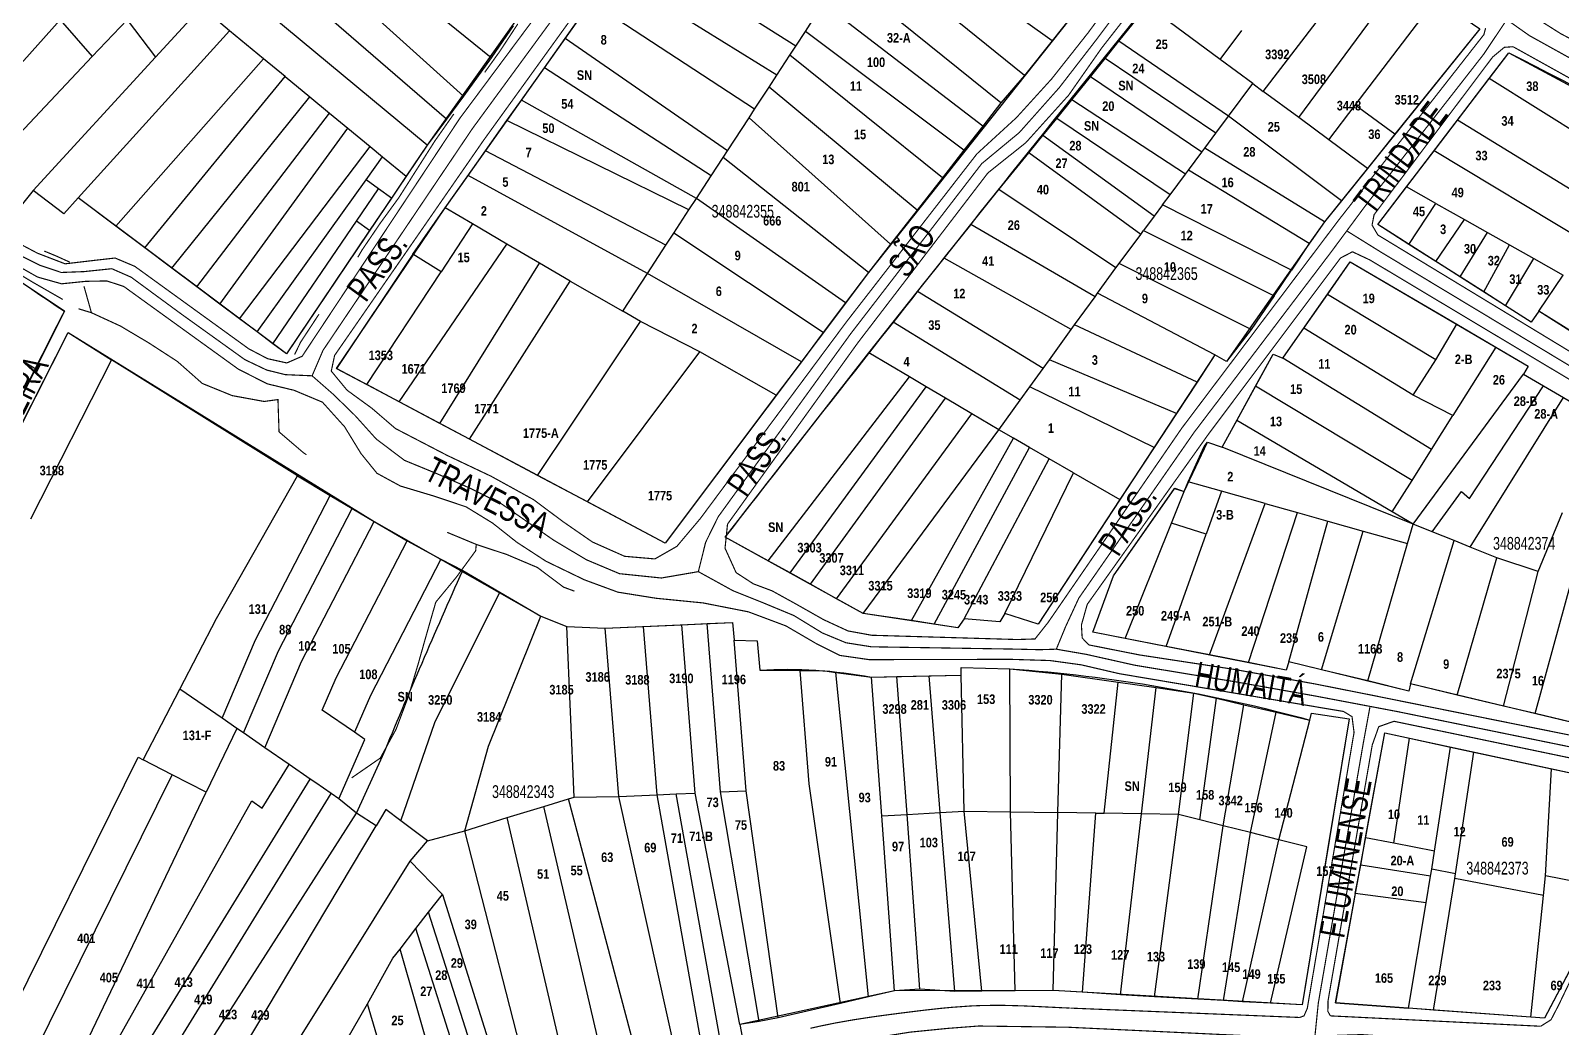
# Model space of a CAD drawing. Extents: x 203136 to 205923, y 4839890 to 4842982.
# Drawn here: x 204853 to 205093.5, y 4840088.9 to 4840245.5 of the extents above; entities that cross this region are included whole.
import ezdxf
from ezdxf.enums import TextEntityAlignment as Align

# ---------------------------------------------------------------- set-up
doc = ezdxf.new("R2010")
doc.units = 0
doc.header["$LTSCALE"] = 1.5
doc.header["$MEASUREMENT"] = 0
for name, pattern in [('TRACO_05', [11, 7, -1, 0.5, -1, 0.5, -1]), ('TRACO_11', [8, 3, -1, 3, -1]), ('TRACO_25', [8, 3, -1, 1, -1, 1, -1])]:
    doc.linetypes.add(name, pattern=pattern)
for name, color, linetype in [('CD_MALHA_LOTES', 40, 'CONTINUOUS'), ('CD_TXT_QUADRA', 7, 'CONTINUOUS'), ('HD-VALAS-DRENOS', 170, 'CONTINUOUS'), ('RU-QUADRAS', 210, 'CONTINUOUS'), ('SV-EIXO-RUA-N-PAV', 6, 'CONTINUOUS'), ('SV-EIXO-RUA-PAV', 20, 'CONTINUOUS'), ('SV-RUA-NAO-PAV-S-GUIA-C-GUIA', 7, 'CONTINUOUS'), ('SV-RUA-PAVIM-S-GUIA-C-GUIA', 7, 'CONTINUOUS'), ('SV-TXT-RUA-N-PAV-S-GUIA-C-GUIA', 7, 'CONTINUOUS'), ('SV-TXT-RUA-PAV-S-GUIA-C-GUIA', 7, 'CONTINUOUS'), ('Th_NmrPort', 1, 'CONTINUOUS')]:
    doc.layers.add(name, color=color, linetype=linetype)
doc.styles.add('3488-42-2D_TXTB$0$ARIAL', font='ARIAL.TTF')
doc.styles.add('ARIAL', font='ARIAL.TTF')
doc.styles.get("Standard").update_dxf_attribs({"font": 'swisscbo.ttf'})

msp = doc.modelspace()

# ---------------------------------------------------------------- linework, layer by layer
at = {"layer": 'CD_MALHA_LOTES', "linetype": 'Continuous', "flags": 128}
for points in [[(205013.51, 4840243.88), (204986.38, 4840263.21)], [(204918.32, 4840231.56), (204887.61, 4840258.17)], [(204925.33, 4840241.2), (204903.28, 4840259.07)], [(204973.21, 4840243.02), (204947.6, 4840259.2)], [(205009.16, 4840238.4), (204983.65, 4840259.02)], [(205046.67, 4840235.92), (205063.31, 4840257.61)], [(204920.99, 4840235.18), (204899.96, 4840254.17)], [(204970.26, 4840238.49), (204944.31, 4840254.56)], [(205005.44, 4840234.12), (204980.51, 4840254.21)], [(205052.24, 4840231.81), (205068.62, 4840253.98)], [(204915.3, 4840227.47), (204884.28, 4840253.24)], [(204872.59, 4840241.29), (204879.82, 4840249.16)], [(204884.25, 4840245.44), (204879.82, 4840249.16)], [(204936.97, 4840244.22), (204941.01, 4840249.91)], [(204966.74, 4840233.11), (204941.01, 4840249.91)], [(204974.72, 4840245.33), (204977.54, 4840249.65)], [(205002.6, 4840230.48), (204977.54, 4840249.65)], [(205024, 4840243.79), (205028.47, 4840249.34)], [(205039.88, 4840240.93), (205028.47, 4840249.34)], [(205061.12, 4840233.74), (205073.81, 4840250.43)], [(204839.14, 4840226.53), (204857.61, 4840247.17)], [(204857.61, 4840247.17), (204862.67, 4840241.38)], [(204862.67, 4840241.38), (204868.16, 4840247.17)], [(204868.16, 4840247.17), (204872.59, 4840241.29)], [(204928.82, 4840246.2), (204925.33, 4840241.2)], [(205016.75, 4840247.97), (205013.51, 4840243.88)], [(204860.45, 4840219.18), (204884.25, 4840245.44)], [(204889.58, 4840241.06), (204884.25, 4840245.44)], [(204933.71, 4840239.62), (204936.97, 4840244.22)], [(204962.5, 4840226.6), (204936.97, 4840244.22)], [(204973.21, 4840243.02), (204974.72, 4840245.33)], [(204999.65, 4840226.71), (204974.72, 4840245.33)], [(205013.51, 4840243.88), (205009.16, 4840238.4)], [(205021.84, 4840241.1), (205024, 4840243.79)], [(205041.22, 4840232.03), (205024, 4840243.79)], [(205039.88, 4840240.93), (205043.31, 4840245.49)], [(205080.68, 4840245.74), (205067.35, 4840229.18)], [(204844.57, 4840222.26), (204862.67, 4840241.38)], [(204853.36, 4840220.36), (204872.59, 4840241.29)], [(204970.26, 4840238.49), (204972.29, 4840241.6)], [(204972.29, 4840241.6), (204973.21, 4840243.02)], [(204996.25, 4840222.35), (204972.29, 4840241.6)], [(205082.16, 4840237.94), (205085.25, 4840242)], [(205085.25, 4840242), (205100.78, 4840233.67)], [(204866.36, 4840214.76), (204889.58, 4840241.06)], [(204892.97, 4840238.27), (204889.58, 4840241.06)], [(204925.33, 4840241.2), (204920.99, 4840235.18)], [(204930.11, 4840234.55), (204933.71, 4840239.62)], [(204959.92, 4840222.66), (204933.71, 4840239.62)], [(205019.51, 4840238.2), (205021.84, 4840241.1)], [(205039.22, 4840229.34), (205021.84, 4840241.1)], [(205045.02, 4840237.14), (205039.88, 4840240.93)], [(204870.94, 4840211.33), (204892.97, 4840238.27)], [(204892.97, 4840238.27), (204896.88, 4840235.05)], [(204966.74, 4840233.11), (204969.01, 4840236.58)], [(204969.01, 4840236.58), (204970.26, 4840238.49)], [(204992.27, 4840217.26), (204969.01, 4840236.58)], [(205009.16, 4840238.4), (205005.44, 4840234.12)], [(205016.62, 4840234.61), (205019.51, 4840238.2)], [(205037.03, 4840226.4), (205019.51, 4840238.2)], [(205041.22, 4840232.03), (205045.02, 4840237.14)], [(205045.02, 4840237.14), (205046.67, 4840235.92)], [(205077.17, 4840231.39), (205082.16, 4840237.94)], [(205097.58, 4840228.33), (205082.16, 4840237.94)], [(204875.16, 4840208.17), (204896.88, 4840235.05)], [(204896.88, 4840235.05), (204899.96, 4840232.52)], [(204920.99, 4840235.18), (204918.32, 4840231.56)], [(204927.83, 4840231.33), (204930.11, 4840234.55)], [(204957.6, 4840219.1), (204930.11, 4840234.55)], [(205005.44, 4840234.12), (205002.6, 4840230.48)], [(205014.24, 4840231.65), (205016.62, 4840234.61)], [(205034.44, 4840222.92), (205016.62, 4840234.61)], [(205052.24, 4840231.81), (205046.67, 4840235.92)], [(204879.12, 4840205.21), (204899.96, 4840232.52)], [(204899.96, 4840232.52), (204902.84, 4840230.15)], [(204962.5, 4840226.6), (204965.87, 4840231.78)], [(204965.87, 4840231.78), (204966.74, 4840233.11)], [(204988.12, 4840211.94), (204965.87, 4840231.78)], [(205012.03, 4840228.97), (205014.24, 4840231.65)], [(205032.05, 4840219.7), (205014.24, 4840231.65)], [(205039.22, 4840229.34), (205041.22, 4840232.03)], [(205058.95, 4840218.74), (205041.22, 4840232.03)], [(205056.99, 4840228.31), (205052.24, 4840231.81)], [(205056.99, 4840228.31), (205061.12, 4840233.74)], [(205067.35, 4840229.18), (205061.12, 4840233.74)], [(204882.71, 4840202.52), (204902.84, 4840230.15)], [(204902.84, 4840230.15), (204906.32, 4840227.29)], [(204918.32, 4840231.56), (204915.3, 4840227.47)], [(204924.48, 4840226.61), (204927.83, 4840231.33)], [(204956.43, 4840217.31), (204927.83, 4840231.33)], [(205002.6, 4840230.48), (204999.65, 4840226.71)], [(205037.5, 4840227.03), (205039.22, 4840229.34)], [(205073.52, 4840226.61), (205077.17, 4840231.39)], [(205100.6, 4840217.04), (205077.17, 4840231.39)], [(204885.8, 4840200.21), (204906.32, 4840227.29)], [(204906.32, 4840227.29), (204908.3, 4840225.66)], [(204915.3, 4840227.47), (204912.02, 4840222.6)], [(205009.83, 4840226.29), (205012.03, 4840228.97)], [(205029.54, 4840216.33), (205012.03, 4840228.97)], [(205037.03, 4840226.4), (205037.5, 4840227.03)], [(205056.29, 4840215.43), (205037.5, 4840227.03)], [(205063.05, 4840223.83), (205056.99, 4840228.31)], [(205067.35, 4840229.18), (205063.05, 4840223.83)], [(204905.69, 4840222.03), (204908.3, 4840225.66)], [(204908.3, 4840225.66), (204912.02, 4840222.6)], [(204921.73, 4840222.73), (204924.48, 4840226.61)], [(204952.81, 4840211.76), (204924.48, 4840226.61)], [(204959.92, 4840222.66), (204961.79, 4840225.52)], [(204961.79, 4840225.52), (204962.5, 4840226.6)], [(204984.64, 4840207.5), (204961.79, 4840225.52)], [(204999.65, 4840226.71), (204996.25, 4840222.35)], [(205005.1, 4840220.51), (205009.83, 4840226.29)], [(205027.42, 4840213.47), (205009.83, 4840226.29)], [(205034.91, 4840223.55), (205037.03, 4840226.4)], [(205069.17, 4840220.91), (205073.52, 4840226.61)], [(205097.34, 4840212.25), (205073.52, 4840226.61)], [(204888.57, 4840198.14), (204905.69, 4840222.03)], [(204907.66, 4840220.62), (204905.69, 4840222.03)], [(204912.02, 4840222.6), (204909.69, 4840219.16)], [(204918.1, 4840217.62), (204921.73, 4840222.73)], [(204949.92, 4840207.32), (204921.73, 4840222.73)], [(204957.6, 4840219.1), (204959.92, 4840222.66)], [(204996.25, 4840222.35), (204992.27, 4840217.26)], [(205032.05, 4840219.7), (205034.44, 4840222.92)], [(205034.44, 4840222.92), (205034.91, 4840223.55)], [(205053.88, 4840212.02), (205034.91, 4840223.55)], [(205063.05, 4840223.83), (205058.95, 4840218.74)], [(204853.36, 4840220.36), (204851.31, 4840217.72)], [(204858.19, 4840216.68), (204853.36, 4840220.36)], [(204904.19, 4840215.54), (204907.66, 4840220.62)], [(204909.69, 4840219.16), (204907.66, 4840220.62)], [(205000.74, 4840215.03), (205005.1, 4840220.51)], [(205023.52, 4840208.19), (205005.1, 4840220.51)], [(205030.86, 4840218.1), (205032.05, 4840219.7)], [(205064.66, 4840214.99), (205069.17, 4840220.91)], [(205073.8, 4840218.31), (205069.17, 4840220.91)], [(204860.45, 4840219.18), (204858.19, 4840216.68)], [(204866.36, 4840214.76), (204860.45, 4840219.18)], [(204909.69, 4840219.16), (204906.26, 4840214.07)], [(204913.02, 4840210.36), (204918.1, 4840217.62)], [(204922.42, 4840215.11), (204918.1, 4840217.62)], [(204954.07, 4840213.68), (204956.43, 4840217.31)], [(204956.43, 4840217.31), (204957.6, 4840219.1)], [(204981.04, 4840202.71), (204957.6, 4840219.1)], [(204992.27, 4840217.26), (204988.12, 4840211.94)], [(205030.86, 4840218.1), (205029.54, 4840216.33)], [(205051.1, 4840207.86), (205030.86, 4840218.1)], [(205058.95, 4840218.74), (205056.29, 4840215.43)], [(205069.55, 4840211.89), (205073.8, 4840218.31)], [(205073.8, 4840218.31), (205078.31, 4840215.78)], [(204891.03, 4840196.29), (204904.19, 4840215.54)], [(204906.26, 4840214.07), (204904.19, 4840215.54)], [(204922.42, 4840215.11), (204917.48, 4840207.6)], [(204927.82, 4840211.95), (204922.42, 4840215.11)], [(204996.54, 4840209.75), (205000.74, 4840215.03)], [(205020.25, 4840203.68), (205000.74, 4840215.03)], [(205029.54, 4840216.33), (205027.85, 4840214.06)], [(205056.29, 4840215.43), (205053.88, 4840212.02)], [(205069.55, 4840211.89), (205064.66, 4840214.99)], [(205073.81, 4840209.18), (205078.31, 4840215.78)], [(205078.31, 4840215.78), (205081.9, 4840213.76)], [(204858.29, 4840201.39), (204840.81, 4840213)], [(204870.94, 4840211.33), (204866.36, 4840214.76)], [(204906.26, 4840214.07), (204893.18, 4840194.69)], [(204952.81, 4840211.76), (204954.07, 4840213.68)], [(204977.53, 4840198.03), (204954.07, 4840213.68)], [(205024.04, 4840208.9), (205027.42, 4840213.47)], [(205027.42, 4840213.47), (205027.85, 4840214.06)], [(205027.85, 4840214.06), (205048.41, 4840203.83)], [(205077.6, 4840206.78), (205081.9, 4840213.76)], [(205081.9, 4840213.76), (205085.36, 4840211.82)], [(204875.16, 4840208.17), (204870.94, 4840211.33)], [(204913.02, 4840210.36), (204901.07, 4840192.38)], [(204910.92, 4840187.15), (204927.82, 4840211.95)], [(204917.48, 4840207.6), (204913.02, 4840210.36)], [(204932.96, 4840208.94), (204927.82, 4840211.95)], [(204949.92, 4840207.32), (204952.81, 4840211.76)], [(204988.12, 4840211.94), (204984.64, 4840207.5)], [(205053.88, 4840212.02), (205051.1, 4840207.86)], [(205073.81, 4840209.18), (205069.55, 4840211.89)], [(205081.31, 4840204.43), (205085.36, 4840211.82)], [(205085.36, 4840211.82), (205089.2, 4840209.66)], [(204879.12, 4840205.21), (204875.16, 4840208.17)], [(204905.79, 4840189.87), (204917.48, 4840207.6)], [(204917.27, 4840183.78), (204932.96, 4840208.94)], [(204937.79, 4840206.12), (204932.96, 4840208.94)], [(204992.35, 4840204.49), (204996.54, 4840209.75)], [(205016.51, 4840198.53), (204996.54, 4840209.75)], [(205020.65, 4840204.23), (205023.52, 4840208.19)], [(205023.52, 4840208.19), (205024.04, 4840208.9)], [(205044.77, 4840198.52), (205024.04, 4840208.9)], [(205048.41, 4840203.83), (205051.1, 4840207.86)], [(205056.78, 4840204.04), (205060.35, 4840209.15)], [(205060.35, 4840209.15), (205077.07, 4840199.36)], [(205077.6, 4840206.78), (205073.81, 4840209.18)], [(205084.73, 4840202.26), (205089.2, 4840209.66)], [(205089.2, 4840209.66), (205093.82, 4840207.07)], [(204882.71, 4840202.52), (204879.12, 4840205.21)], [(204921.95, 4840181.29), (204937.79, 4840206.12)], [(204937.79, 4840206.12), (204946.06, 4840201.41)], [(204946.06, 4840201.41), (204949.92, 4840207.32)], [(204974.1, 4840193.46), (204949.92, 4840207.32)], [(204984.64, 4840207.5), (204981.04, 4840202.71)], [(205081.31, 4840204.43), (205077.6, 4840206.78)], [(205089.96, 4840201.41), (205093.82, 4840207.07)], [(204988.51, 4840199.67), (204992.35, 4840204.49)], [(205012.07, 4840192.4), (204992.35, 4840204.49)], [(205017.03, 4840199.25), (205020.25, 4840203.68)], [(205020.25, 4840203.68), (205020.65, 4840204.23)], [(205039.09, 4840194.54), (205020.65, 4840204.23)], [(205048.41, 4840203.83), (205044.77, 4840198.52)], [(205053.07, 4840198.73), (205056.78, 4840204.04)], [(205073.81, 4840193.78), (205056.78, 4840204.04)], [(205084.73, 4840202.26), (205081.31, 4840204.43)], [(204853.79, 4840192.37), (204858.29, 4840201.39)], [(204885.8, 4840200.21), (204882.71, 4840202.52)], [(204948.82, 4840199.8), (204946.06, 4840201.41)], [(204981.04, 4840202.71), (204977.53, 4840198.03)], [(205088.79, 4840199.68), (205084.73, 4840202.26)], [(205089.96, 4840201.41), (205088.79, 4840199.68)], [(205099.46, 4840195.36), (205089.96, 4840201.41)], [(204846.15, 4840172.98), (204858.91, 4840198.03)], [(204858.91, 4840198.03), (204865.71, 4840193.77)], [(204888.57, 4840198.14), (204885.8, 4840200.21)], [(204891.03, 4840196.29), (204888.57, 4840198.14)], [(204932.65, 4840175.61), (204948.82, 4840199.8)], [(204958.12, 4840195.01), (204948.82, 4840199.8)], [(204977.53, 4840198.03), (204974.1, 4840193.46)], [(204984.7, 4840194.88), (204988.51, 4840199.67)], [(205008.46, 4840187.43), (204988.51, 4840199.67)], [(205013.06, 4840193.78), (205016.51, 4840198.53)], [(205016.51, 4840198.53), (205017.03, 4840199.25)], [(205036.27, 4840190.25), (205017.03, 4840199.25)], [(205044.77, 4840198.52), (205040.89, 4840193.48)], [(205049.77, 4840194), (205053.07, 4840198.73)], [(205070.23, 4840188.21), (205053.07, 4840198.73)], [(205073.81, 4840193.78), (205077.07, 4840199.36)], [(205077.07, 4840199.36), (205083.21, 4840195.76)], [(204845.2, 4840197.46), (204853.79, 4840192.37)], [(204893.18, 4840194.69), (204891.03, 4840196.29)], [(205083.21, 4840195.76), (205076.45, 4840185)], [(205083.21, 4840195.76), (205088.3, 4840192.78)], [(204865.71, 4840193.77), (204852.96, 4840168.72)], [(204894.9, 4840175.52), (204865.71, 4840193.77)], [(204940.5, 4840171.45), (204958.12, 4840195.01)], [(204970.16, 4840188.21), (204958.12, 4840195.01)], [(204962.14, 4840165.9), (204984.7, 4840194.88)], [(204974.1, 4840193.46), (204970.16, 4840188.21)], [(204991.11, 4840191.09), (204984.7, 4840194.88)], [(205012.07, 4840192.4), (205013.06, 4840193.78)], [(205033.02, 4840185.31), (205013.06, 4840193.78)], [(205039.09, 4840194.54), (205036.27, 4840190.25)], [(205040.89, 4840193.48), (205039.09, 4840194.54)], [(205045.46, 4840189.62), (205048.21, 4840194.65)], [(205048.21, 4840194.65), (205049.77, 4840194)], [(205073.09, 4840179.69), (205049.77, 4840194)], [(205070.23, 4840188.21), (205073.81, 4840193.78)], [(204849.3, 4840183.35), (204853.79, 4840192.37)], [(204901.07, 4840192.38), (204905.79, 4840189.87)], [(204968.88, 4840162.18), (204991.11, 4840191.09)], [(204993.72, 4840189.54), (204991.11, 4840191.09)], [(205009.99, 4840189.53), (205012.07, 4840192.4)], [(205070.23, 4840167.96), (205087.55, 4840191.51)], [(205088.3, 4840192.78), (205087.55, 4840191.51)], [(205087.55, 4840191.51), (205090.72, 4840189.67)], [(204910.92, 4840187.15), (204905.79, 4840189.87)], [(204972.31, 4840160.28), (204993.72, 4840189.54)], [(204996.75, 4840187.74), (204993.72, 4840189.54)], [(205008.46, 4840187.43), (205009.99, 4840189.53)], [(205029.52, 4840179.98), (205009.99, 4840189.53)], [(205036.27, 4840190.25), (205033.02, 4840185.31)], [(205042.52, 4840184.25), (205045.46, 4840189.62)], [(205070.05, 4840174.82), (205045.46, 4840189.62)], [(205079.07, 4840171.97), (205090.72, 4840189.67)], [(205090.72, 4840189.67), (205093.85, 4840187.84)], [(204917.27, 4840183.78), (204910.92, 4840187.15)], [(204970.16, 4840188.21), (204952.7, 4840164.97)], [(204975.54, 4840158.5), (204996.75, 4840187.74)], [(205000.88, 4840185.29), (204996.75, 4840187.74)], [(205005.1, 4840182.79), (205008.46, 4840187.43)], [(205076.45, 4840185), (205070.23, 4840188.21)], [(205079.19, 4840164.35), (205093.85, 4840187.84)], [(204921.95, 4840181.29), (204917.27, 4840183.78)], [(204979.64, 4840156.24), (205000.88, 4840185.29)], [(205005.1, 4840182.79), (205000.88, 4840185.29)], [(205033.02, 4840185.31), (205029.52, 4840179.98)], [(205040.22, 4840180.03), (205042.52, 4840184.25)], [(205066.93, 4840169.9), (205042.52, 4840184.25)], [(205073.09, 4840179.69), (205076.45, 4840185)], [(204932.65, 4840175.61), (204921.95, 4840181.29)], [(204983.81, 4840153.91), (205005.1, 4840182.79)], [(204991.38, 4840152.82), (205007.41, 4840181.46)], [(205007.41, 4840181.46), (205005.1, 4840182.79)], [(205009.93, 4840180.01), (205007.41, 4840181.46)], [(204994.95, 4840152.26), (205009.93, 4840180.01)], [(205013.02, 4840178.23), (205009.93, 4840180.01)], [(205029.52, 4840179.98), (205024.16, 4840171.81)], [(205034.87, 4840174.58), (205037.38, 4840180.17)], [(205037.38, 4840180.17), (205037.92, 4840180.85)], [(205037.92, 4840180.85), (205040.22, 4840180.03)], [(205070.23, 4840167.96), (205040.22, 4840180.03)], [(205070.05, 4840174.82), (205073.09, 4840179.69)], [(204999.67, 4840153.08), (205013.02, 4840178.23)], [(205016.86, 4840176.01), (205013.02, 4840178.23)], [(204876.42, 4840142.04), (204882.19, 4840153.11), (204894.9, 4840175.52)], [(204894.9, 4840175.52), (204900.07, 4840172.46)], [(204940.5, 4840171.45), (204932.65, 4840175.61)], [(205006.09, 4840153.91), (205016.86, 4840176.01)], [(205016.86, 4840176.01), (205024.16, 4840171.81)], [(205034.26, 4840173.08), (205034.87, 4840174.58)], [(205040.11, 4840173.11), (205034.87, 4840174.58)], [(205066.93, 4840169.9), (205070.05, 4840174.82)], [(204883.06, 4840137.46), (204888.3, 4840149.79), (204900.07, 4840172.46)], [(204900.07, 4840172.46), (204903.52, 4840170.43)], [(205024.16, 4840171.81), (205011.3, 4840152.23)], [(205023.16, 4840159.84), (205032.75, 4840173.55)], [(205032.25, 4840168.1), (205034.26, 4840173.08)], [(205032.75, 4840173.55), (205034.26, 4840173.08)], [(205040.11, 4840173.11), (205037.72, 4840166.4)], [(205046.98, 4840171.18), (205040.11, 4840173.11)], [(205073.21, 4840166.76), (205077.82, 4840173.08)], [(205077.82, 4840173.08), (205079.07, 4840171.97)], [(204886.42, 4840135.15), (204891.92, 4840148.08), (204903.52, 4840170.43)], [(204903.52, 4840170.43), (204906.97, 4840168.39)], [(204952.7, 4840164.97), (204940.5, 4840171.45)], [(205038.24, 4840147.41), (205046.98, 4840171.18)], [(205044.34, 4840146.21), (205052.05, 4840169.76)], [(205046.98, 4840171.18), (205052.05, 4840169.76)], [(205052.05, 4840169.76), (205056.82, 4840168.42)], [(205070.23, 4840167.96), (205066.93, 4840169.9)], [(205089.89, 4840160.54), (205093.71, 4840169.77)], [(204889.78, 4840132.83), (204895.54, 4840146.37), (204906.97, 4840168.39)], [(204906.97, 4840168.39), (204912.15, 4840165.35)], [(205024.96, 4840150.01), (205032.25, 4840168.1)], [(205037.72, 4840166.4), (205032.25, 4840168.1)], [(205050.68, 4840146.34), (205056.82, 4840168.42)], [(205055.85, 4840145.08), (205062.39, 4840166.86)], [(205056.82, 4840168.42), (205062.39, 4840166.86)], [(205062.39, 4840166.86), (205069.35, 4840164.9)], [(205069.35, 4840164.9), (205070.23, 4840167.96)], [(205073.21, 4840166.76), (205070.23, 4840167.96)], [(205076.66, 4840165.37), (205073.21, 4840166.76)], [(204903.86, 4840135.26), (204898.82, 4840138.74), (204900.98, 4840143.81), (204912.15, 4840165.35)], [(204912.15, 4840165.35), (204917.42, 4840162.45)], [(204968.88, 4840162.18), (204962.14, 4840165.9)], [(205031.44, 4840148.74), (205037.72, 4840166.4)], [(205063.08, 4840143.32), (205069.35, 4840164.9)], [(205069.79, 4840142.85), (205076.66, 4840165.37)], [(205079.19, 4840164.35), (205076.66, 4840165.37)], [(205083.37, 4840162.67), (205079.19, 4840164.35)], [(204917.42, 4840162.45), (204906.41, 4840141.05), (204903.86, 4840135.26)], [(204917.42, 4840162.45), (204920.88, 4840160.67)], [(204972.31, 4840160.28), (204968.88, 4840162.18)], [(205077.15, 4840141.1), (205083.37, 4840162.67)], [(205089.89, 4840160.54), (205083.37, 4840162.67)], [(204920.88, 4840160.67), (204926.71, 4840157.27)], [(204975.54, 4840158.5), (204972.31, 4840160.28)], [(205019.9, 4840151.01), (205023.16, 4840159.84)], [(205084.41, 4840139.37), (205089.89, 4840160.54)], [(204911.17, 4840121.33), (204916.48, 4840136.79), (204926.71, 4840157.27)], [(204926.71, 4840157.27), (204933.14, 4840153.52)], [(204979.64, 4840156.24), (204975.54, 4840158.5)], [(205089.38, 4840138.19), (205095.03, 4840158.86)], [(204983.81, 4840153.91), (204979.64, 4840156.24)], [(204921.19, 4840119.8), (204924.94, 4840133.08), (204933.14, 4840153.52)], [(204933.14, 4840153.52), (204937.24, 4840151.89)], [(204955.29, 4840152.15), (204959.29, 4840152.33)], [(204959.29, 4840152.33), (204963.29, 4840152.5)], [(204961.4, 4840125.89), (204959.29, 4840152.33)], [(204963.29, 4840152.5), (204963.51, 4840149.74)], [(204991.38, 4840152.82), (204983.81, 4840153.91)], [(204994.95, 4840152.26), (204991.38, 4840152.82)], [(204998.69, 4840151.68), (204994.95, 4840152.26)], [(204999.67, 4840153.08), (204998.69, 4840151.68)], [(205005.27, 4840152.62), (204999.67, 4840153.08)], [(205006.09, 4840153.91), (205005.27, 4840152.62)], [(205011.3, 4840152.23), (205006.09, 4840153.91)], [(204937.24, 4840151.89), (204943.29, 4840151.64)], [(204938.39, 4840125.08), (204937.24, 4840151.89)], [(204943.29, 4840151.64), (204949.29, 4840151.9)], [(204945.4, 4840125.2), (204943.29, 4840151.64)], [(204949.29, 4840151.9), (204955.29, 4840152.15)], [(204951.42, 4840125.46), (204949.29, 4840151.9)], [(204957.4, 4840125.72), (204955.29, 4840152.15)], [(205024.96, 4840150.01), (205019.9, 4840151.01)], [(205031.44, 4840148.74), (205024.96, 4840150.01)], [(204963.51, 4840149.74), (204967.13, 4840149.65)], [(204965.4, 4840126.07), (204963.51, 4840149.74)], [(204967.13, 4840149.65), (204967.59, 4840145.03)], [(205038.24, 4840147.41), (205031.44, 4840148.74)], [(204967.59, 4840145.03), (204973.92, 4840144.96)], [(204999.18, 4840144.24), (204999.21, 4840145.42)], [(204999.21, 4840145.42), (205006.86, 4840145.24)], [(205006.86, 4840145.24), (205015.04, 4840144.39)], [(205006.98, 4840122.77), (205006.86, 4840145.24)], [(205044.34, 4840146.21), (205038.24, 4840147.41)], [(205050.26, 4840145.04), (205044.34, 4840146.21)], [(205050.68, 4840146.34), (205050.26, 4840145.04)], [(205055.85, 4840145.08), (205050.68, 4840146.34)], [(205063.08, 4840143.32), (205055.85, 4840145.08)], [(204973.92, 4840144.96), (204977.76, 4840144.91)], [(204980.24, 4840092.67), (204975.33, 4840127.17), (204973.92, 4840144.96)], [(204977.76, 4840144.91), (204979.49, 4840144.67)], [(204979.49, 4840144.67), (204985.11, 4840143.92)], [(204984.64, 4840093.69), (204979.49, 4840144.67)], [(204985.11, 4840143.92), (204989.12, 4840144.01)], [(204986.72, 4840122.13), (204985.11, 4840143.92)], [(204989.12, 4840144.01), (204994.17, 4840144.12)], [(204990.7, 4840122.37), (204989.12, 4840144.01)], [(204994.17, 4840144.12), (204999.18, 4840144.24)], [(204995.92, 4840122.67), (204994.17, 4840144.12)], [(204999.7, 4840122.88), (204999.18, 4840144.24)], [(205014.4, 4840122.66), (205015.04, 4840144.39)], [(205015.04, 4840144.39), (205023.87, 4840143.12)], [(205021.7, 4840122.55), (205023.87, 4840143.12)], [(205023.87, 4840143.12), (205029.85, 4840142.27)], [(205069.55, 4840141.73), (205063.08, 4840143.32)], [(205069.79, 4840142.85), (205069.55, 4840141.73)], [(205077.15, 4840141.1), (205069.79, 4840142.85)], [(204870.65, 4840130.96), (204876.42, 4840142.04)], [(204883.06, 4840137.46), (204876.42, 4840142.04)], [(205027.54, 4840122.44), (205029.85, 4840142.27)], [(205029.85, 4840142.27), (205035.76, 4840141.43)], [(205033.33, 4840122.36), (205035.76, 4840141.43)], [(205035.76, 4840141.43), (205039.31, 4840140.6)], [(205036.73, 4840121.51), (205039.31, 4840140.6)], [(205039.31, 4840140.6), (205043.64, 4840139.59)], [(205084.41, 4840139.37), (205077.15, 4840141.1)], [(205040.39, 4840120.59), (205043.64, 4840139.59)], [(205043.64, 4840139.59), (205048.69, 4840138.41)], [(205044.69, 4840119.5), (205048.69, 4840138.41)], [(205048.69, 4840138.41), (205054, 4840137.18)], [(205054, 4840137.18), (205054.27, 4840138.25)], [(205054.27, 4840138.25), (205060.18, 4840137.37)], [(205089.38, 4840138.19), (205084.41, 4840139.37)], [(205095.29, 4840136.78), (205089.38, 4840138.19)], [(204885.39, 4840135.85), (204880.59, 4840125.85)], [(204885.39, 4840135.85), (204883.06, 4840137.46)], [(204886.42, 4840135.15), (204885.39, 4840135.85)], [(205049.13, 4840118.38), (205054, 4840137.18)], [(205060.18, 4840137.37), (205056.74, 4840116.47)], [(204889.78, 4840132.83), (204886.42, 4840135.15)], [(204901.43, 4840124.79), (204905.49, 4840134.14), (204903.86, 4840135.26)], [(205062.76, 4840118.71), (205065.76, 4840135.17)], [(205065.76, 4840135.17), (205069.64, 4840134.33)], [(205067.21, 4840117.85), (205069.64, 4840134.33)], [(205069.64, 4840134.33), (205076.12, 4840132.94)], [(204848.23, 4840087.59), (204869.89, 4840131.34)], [(204869.89, 4840131.34), (204870.65, 4840130.96)], [(204875.22, 4840128.58), (204870.65, 4840130.96)], [(204893.61, 4840130.18), (204889.78, 4840132.83)], [(205073.58, 4840116.6), (205076.12, 4840132.94)], [(205076.12, 4840132.94), (205079.77, 4840132.16)], [(205076.88, 4840113.05), (205079.77, 4840132.16)], [(205079.77, 4840132.16), (205091.97, 4840129.53)], [(204853.52, 4840084.77), (204875.22, 4840128.58)], [(204862.62, 4840079.73), (204887.75, 4840124.49), (204889.38, 4840123.32), (204893.61, 4840130.18)], [(204880.59, 4840125.85), (204875.22, 4840128.58)], [(204896.91, 4840127.91), (204893.61, 4840130.18)], [(205091, 4840112.71), (205091.97, 4840129.53)], [(205091.97, 4840129.53), (205099.36, 4840127.94)], [(204859.23, 4840081.3), (204880.59, 4840125.85)], [(204866.23, 4840078.07), (204896.91, 4840127.91)], [(204897.8, 4840127.3), (204896.91, 4840127.91)], [(204900.2, 4840125.64), (204897.8, 4840127.3)], [(204961.4, 4840125.89), (204965.4, 4840126.07)], [(204967.44, 4840089.85), (204961.4, 4840125.89)], [(204970.46, 4840090.4), (204965.4, 4840126.07)], [(204869.89, 4840076.39), (204900.2, 4840125.64)], [(204901.43, 4840124.79), (204900.2, 4840125.64)], [(204904.19, 4840122.58), (204901.43, 4840124.79)], [(204927.89, 4840121.86), (204933.64, 4840123.62)], [(204933.64, 4840123.62), (204937.48, 4840124.8)], [(204943.6, 4840080.81), (204933.64, 4840123.62)], [(204937.48, 4840124.8), (204938.39, 4840125.08)], [(204948.74, 4840082.39), (204937.48, 4840124.8)], [(204938.39, 4840125.08), (204945.4, 4840125.2)], [(204945.4, 4840125.2), (204951.42, 4840125.46)], [(204954.52, 4840084), (204945.4, 4840125.2)], [(204951.42, 4840125.46), (204954.44, 4840125.59)], [(204958.63, 4840085.09), (204951.42, 4840125.46)], [(204954.44, 4840125.59), (204957.4, 4840125.72)], [(204961.55, 4840085.79), (204954.44, 4840125.59)], [(204964.42, 4840089.34), (204957.4, 4840125.72)], [(204873.56, 4840074.7), (204904.19, 4840122.58)], [(204907.26, 4840120.56), (204904.19, 4840122.58)], [(204908.8, 4840123.11), (204907.26, 4840120.56)], [(204911.17, 4840121.33), (204908.8, 4840123.11)], [(204915.34, 4840118.2), (204911.17, 4840121.33)], [(204921.19, 4840119.8), (204927.89, 4840121.86)], [(204937.83, 4840079.1), (204927.89, 4840121.86)], [(204986.72, 4840122.13), (204990.7, 4840122.37)], [(204988.75, 4840094.64), (204986.72, 4840122.13)], [(204990.7, 4840122.37), (204995.92, 4840122.67)], [(204992.73, 4840094.93), (204990.7, 4840122.37)], [(204995.92, 4840122.67), (204999.7, 4840122.88)], [(204998.23, 4840094.56), (204995.92, 4840122.67)], [(204999.7, 4840122.88), (205006.98, 4840122.77)], [(205002.45, 4840094.6), (204999.7, 4840122.88)], [(205006.98, 4840122.77), (205014.4, 4840122.66)], [(205007.7, 4840094.65), (205006.98, 4840122.77)], [(205013.64, 4840094.7), (205014.4, 4840122.66)], [(205020.37, 4840122.57), (205014.4, 4840122.66)], [(205018.26, 4840094.42), (205020.37, 4840122.57)], [(205020.37, 4840122.57), (205021.7, 4840122.55)], [(205027.54, 4840122.44), (205021.7, 4840122.55)], [(205024.26, 4840094.05), (205027.54, 4840122.44)], [(205033.33, 4840122.36), (205027.54, 4840122.44)], [(205029.59, 4840093.73), (205033.33, 4840122.36)], [(205036.73, 4840121.51), (205033.33, 4840122.36)], [(205040.39, 4840120.59), (205036.73, 4840121.51)], [(204878.54, 4840072.41), (204907.26, 4840120.56)], [(204915.34, 4840118.2), (204921.19, 4840119.8)], [(204932.06, 4840077.46), (204921.19, 4840119.8)], [(205036.39, 4840093.35), (205040.39, 4840120.59)], [(205044.69, 4840119.5), (205040.39, 4840120.59)], [(205040.4, 4840093.12), (205044.69, 4840119.5)], [(205049.13, 4840118.38), (205044.69, 4840119.5)], [(205061.98, 4840114.4), (205062.76, 4840118.71)], [(205067.21, 4840117.85), (205062.76, 4840118.71)], [(204912.62, 4840115), (204915.34, 4840118.2)], [(205043.41, 4840092.95), (205049.13, 4840118.38)], [(205047.8, 4840092.71), (205053.53, 4840117.27)], [(205053.53, 4840117.27), (205049.13, 4840118.38)], [(205056.74, 4840116.47), (205052.79, 4840092.43)], [(205073.58, 4840116.6), (205067.21, 4840117.85)], [(205073.14, 4840113.77), (205073.58, 4840116.6)], [(204884.32, 4840069.75), (204912.62, 4840115)], [(204917.69, 4840109.8), (204912.62, 4840115)], [(205061.13, 4840109.94), (205061.98, 4840114.4)], [(205072.96, 4840112.67), (205061.98, 4840114.4)], [(205072.96, 4840112.67), (205073.14, 4840113.77)], [(205076.88, 4840113.05), (205073.14, 4840113.77)], [(205072.25, 4840108.45), (205072.96, 4840112.67)], [(205073.41, 4840091.63), (205076.76, 4840112.28)], [(205076.76, 4840112.28), (205076.88, 4840113.05)], [(205090.73, 4840109.63), (205076.76, 4840112.28)], [(205090.73, 4840109.63), (205091, 4840112.71)], [(205098.26, 4840111.32), (205091, 4840112.71)], [(204915.53, 4840107.01), (204917.69, 4840109.8)], [(204917.69, 4840109.8), (204928.24, 4840076.26)], [(205061.13, 4840109.94), (205058.04, 4840092.75)], [(205072.25, 4840108.45), (205061.13, 4840109.94)], [(205088.74, 4840090.5), (205090.73, 4840109.63)], [(205101.87, 4840111.17), (205090.89, 4840090.35)], [(204913.51, 4840104.42), (204915.53, 4840107.01)], [(204925.58, 4840075.47), (204915.53, 4840107.01)], [(205069.47, 4840091.91), (205072.25, 4840108.45)], [(204911.03, 4840101.22), (204913.51, 4840104.42)], [(204922.96, 4840074.69), (204913.51, 4840104.42)], [(204905.93, 4840092.59), (204909.91, 4840099.77), (204911.03, 4840101.22)], [(204918.94, 4840073.59), (204911.03, 4840101.22)], [(204988.75, 4840094.64), (204984.64, 4840093.69)], [(204992.73, 4840094.93), (204988.75, 4840094.64)], [(204998.23, 4840094.56), (204992.73, 4840094.93)], [(205002.45, 4840094.6), (204998.23, 4840094.56)], [(205007.7, 4840094.65), (205002.45, 4840094.6)], [(205013.64, 4840094.7), (205007.7, 4840094.65)], [(205018.26, 4840094.42), (205013.64, 4840094.7)], [(204901.54, 4840084.96), (204905.93, 4840092.59)], [(204912.05, 4840071.85), (204905.93, 4840092.59)], [(204980.24, 4840092.67), (204970.46, 4840090.4)], [(204984.64, 4840093.69), (204980.24, 4840092.67)], [(205024.26, 4840094.05), (205018.26, 4840094.42)], [(205029.59, 4840093.73), (205024.26, 4840094.05)], [(205036.39, 4840093.35), (205029.59, 4840093.73)], [(205040.4, 4840093.12), (205036.39, 4840093.35)], [(205043.41, 4840092.95), (205040.4, 4840093.12)], [(205047.8, 4840092.71), (205043.41, 4840092.95)], [(205052.79, 4840092.43), (205047.8, 4840092.71)], [(205058.04, 4840092.75), (205069.47, 4840091.91)], [(204967.44, 4840089.85), (204964.42, 4840089.34)], [(204970.46, 4840090.4), (204967.44, 4840089.85)], [(205073.41, 4840091.63), (205069.47, 4840091.91)], [(205088.74, 4840090.5), (205073.41, 4840091.63)], [(205090.89, 4840090.35), (205088.74, 4840090.5)], [(204964.42, 4840089.34), (204964.94, 4840086.61)]]:
    msp.add_lwpolyline(points, dxfattribs=at)
msp.add_lwpolyline([(204904.19, 4840122.58), (204908.29, 4840131.53, -0.0063058057), (204920.88, 4840160.67)], format="xyb", dxfattribs=at)
at = {"layer": 'HD-VALAS-DRENOS', "linetype": 'TRACO_05', "const_width": 0.18}
for points in [[(204929.53, 4840246.51), (204926.73, 4840242.24), (204924.34, 4840238.91)], [(204919.49, 4840232.39), (204916.51, 4840228.14), (204913.69, 4840223.71), (204910.85, 4840219.24), (204907.89, 4840215.17), (204905.06, 4840211), (204904.4, 4840209.87)], [(204858.04, 4840203.24), (204853.58, 4840205.8), (204849.22, 4840208.4), (204845.16, 4840210.82)], [(204855.11, 4840210.85), (204857, 4840210.07), (204859.14, 4840209.1)], [(204861.37, 4840205.31), (204862.54, 4840201.16)], [(204896.32, 4840178.85), (204895.83, 4840179.19), (204892.02, 4840182.45), (204891.85, 4840187.52), (204889.68, 4840187.22), (204884.66, 4840188.14), (204879.96, 4840190.05), (204876.04, 4840193.51), (204871.52, 4840196.44), (204867.09, 4840199.07), (204862.54, 4840201.16), (204860.51, 4840201.78)], [(204898.29, 4840200.92), (204895.42, 4840196.55), (204894.47, 4840194.61)], [(204918.43, 4840166.67), (204923.01, 4840164.77), (204927.81, 4840163.18), (204932.63, 4840161.14), (204936.72, 4840158.06), (204938.43, 4840157.43)], [(204903.44, 4840128.11), (204907.93, 4840131.21), (204910.41, 4840135.73), (204912.34, 4840140.87), (204913.86, 4840145.91), (204915.24, 4840150.8), (204916.65, 4840155.7), (204919.88, 4840159.62), (204922.92, 4840163.77), (204923.01, 4840164.77)]]:
    msp.add_lwpolyline(points, dxfattribs=at)
at = {"layer": 'RU-QUADRAS', "color": 6, "linetype": 'Continuous'}
for points in [[(204793.43, 4840263.73, -0.0196193771), (204824.68, 4840288.62, -0.0341949239), (204850.62, 4840304.68), (204872.45, 4840316.81), (204873.68, 4840314.08), (204882.73, 4840318.53), (204884.4, 4840315.45), (204898.35, 4840326.67), (204899.74, 4840325.58, 0.0370279299), (204921.19, 4840349.77), (204924.55, 4840351.46), (204976.69, 4840316.19), (204963.97, 4840295.93), (204915.3, 4840227.47), (204893.18, 4840194.69), (204860.45, 4840219.18), (204858.19, 4840216.68), (204853.36, 4840220.36), (204851.31, 4840217.72), (204844.57, 4840222.26), (204829.03, 4840234.13), (204829.95, 4840234.96), (204822.82, 4840240.06), (204821.27, 4840238.53)], [(204962.14, 4840165.9, -0.0064696135), (205045.12, 4840270.05), (205080.68, 4840245.74), (205056.29, 4840215.43), (205040.89, 4840193.48), (205039.09, 4840194.54), (205011.3, 4840152.23), (205006.09, 4840153.91), (205005.27, 4840152.62), (204999.67, 4840153.08), (204998.69, 4840151.68), (204983.81, 4840153.91)], [(205064.66, 4840214.99), (205085.25, 4840242, -0.0168794395), (205150.9, 4840205.82), (205148.51, 4840201.21), (205151.77, 4840199.04), (205140.35, 4840178.94), (205134.88, 4840182.29), (205131.34, 4840175.7), (205089.96, 4840201.41), (205088.79, 4840199.68)]]:
    msp.add_lwpolyline(points, format="xyb", close=True, dxfattribs=at)
for points in [[(204901.07, 4840192.38), (204918.1, 4840217.62), (204984.11, 4840310.68), (205038.12, 4840274.83), (204984.64, 4840207.5), (204952.7, 4840164.97)], [(205019.9, 4840151.01), (205023.16, 4840159.84), (205032.79, 4840173.6), (205034.26, 4840173.08), (205037.92, 4840180.85), (205040.22, 4840180.03), (205048.21, 4840194.65), (205049.77, 4840194), (205060.35, 4840209.15), (205088.3, 4840192.78), (205087.55, 4840191.51), (205099.77, 4840184.39), (205100.73, 4840186.12), (205133.66, 4840166.64), (205130.53, 4840161.39), (205129.62, 4840162.04), (205111.81, 4840132.84), (205069.79, 4840142.85), (205069.55, 4840141.73), (205050.68, 4840146.34), (205050.26, 4840145.04)], [(205058.04, 4840092.75), (205065.76, 4840135.17), (205109.55, 4840125.75), (205090.89, 4840090.35)]]:
    msp.add_lwpolyline(points, close=True, dxfattribs=at)
for points in [[(204816.65, 4840227.99, -0.0154841531), (204858.29, 4840201.39, 0.01982172), (204840.79, 4840164.43)], [(204841.6, 4840164.05), (204858.91, 4840198.03), (204906.97, 4840168.39), (204933.14, 4840153.52), (204937.24, 4840151.89), (204943.29, 4840151.64), (204963.29, 4840152.5), (204963.51, 4840149.74), (204967.13, 4840149.65), (204967.59, 4840145.03, -0.0611205447), (204985.11, 4840143.92), (204999.18, 4840144.24), (204999.21, 4840145.42), (205006.86, 4840145.24, -0.0489600325), (205054, 4840137.18), (205054.27, 4840138.25), (205060.18, 4840137.37), (205052.79, 4840092.43), (205013.64, 4840094.7), (204988.75, 4840094.64), (204964.42, 4840089.34), (204964.94, 4840086.61)]]:
    msp.add_lwpolyline(points, format="xyb", dxfattribs=at)
at = {"layer": 'SV-EIXO-RUA-N-PAV', "const_width": 0.18}
for points in [[(204983.8096, 4840316.27994), (204979.875846, 4840310.461253), (204954.181419, 4840273.45636), (204922.421959, 4840230.099576), (204898.940449, 4840195.26662), (204897.219291, 4840191.250585)], [(205044.086956, 4840275.128054), (205040.222665, 4840270.35256), (205020.395813, 4840243.975452), (205014.620318, 4840236.509568), (205008.351793, 4840229.466281), (205002.435432, 4840224.571197), (204981.833818, 4840197.841924), (204961.020906, 4840169.105314), (204959.048786, 4840165.090641), (204957.905273, 4840160.491331)], [(205084.937304, 4840247.189907), (205081.327946, 4840241.78543), (205062.665438, 4840217.886678), (205057.294931, 4840210.636494), (205035.812907, 4840182.374206), (205017.687449, 4840156.327251), (205015.606378, 4840151.829453), (205014.153258, 4840148.312148)], [(205059.795934, 4840214.012847), (205065.182862, 4840210.666208), (205103.269435, 4840187.74031), (205135.116096, 4840169.48279), (205138.341264, 4840167.455175)], [(204850.133332, 4840210.75704), (204854.395246, 4840208.626083), (204857.797932, 4840207.480492), (204861.384544, 4840207.616692), (204865.742959, 4840208.070694), (204868.779208, 4840206.741005), (204876.578595, 4840201.014879), (204886.646465, 4840193.791342), (204890.088781, 4840192.152144), (204893.00542, 4840191.432565), (204897.219291, 4840191.250585), (204900.564878, 4840188.321626), (204904.015289, 4840184.962015), (204907.2841, 4840181.330002), (204911.733316, 4840177.970391), (204916.818133, 4840175.881984), (204921.993751, 4840173.611976), (204927.078568, 4840171.069568), (204935.159795, 4840165.439948), (204940.335413, 4840162.352738), (204945.511031, 4840160.17353), (204952.094053, 4840159.492528), (204957.905273, 4840160.491331), (204963.353291, 4840157.494921), (204967.893307, 4840155.678915), (204972.932724, 4840153.590508), (204977.381939, 4840150.866499), (204981.104752, 4840149.322893), (204985.099965, 4840148.687291), (205007.709242, 4840148.32409), (205011.522855, 4840148.23329), (205014.153258, 4840148.312148), (205018.83228, 4840147.506887), (205026.550307, 4840145.781681), (205042.531161, 4840143.148472), (205054.789203, 4840140.969265), (205067.728247, 4840138.517657), (205105.274175, 4840130.845031)], [(205063.453306, 4840139.327645), (205062.387008, 4840133.531214), (205055.321711, 4840092.724172), (205054.793464, 4840087.540753)]]:
    msp.add_lwpolyline(points, dxfattribs=at)
at = {"layer": 'SV-EIXO-RUA-PAV', "const_width": 0.18}
for points in [[(205299.827513, 4840137.063894), (205289.395897, 4840136.063602), (205284.394438, 4840136.778096), (205281.536461, 4840138.064186), (205229.730113, 4840166.360545), (205165.429742, 4840203.047353), (205159.480425, 4840205.341826), (205088.510998, 4840244.672077), (205082.603441, 4840248.834219), (204984.168889, 4840316.031988), (204929.885635, 4840353.493869), (204919.308185, 4840360.584248), (204913.845106, 4840364.768733), (204903.848834, 4840372.440291), (204883.391348, 4840386.156105), (204876.068498, 4840391.154241), (204856.599015, 4840403.882052), (204851.949587, 4840410.507488), (204846.021565, 4840420.619996)], [(204874.960747, 4840057.96225), (204885.534481, 4840058.506454), (204895.356564, 4840060.047173), (204900.749081, 4840061.202712), (204905.949007, 4840062.743431), (204944.274392, 4840075.261773), (204967.192586, 4840082.965368), (204974.703591, 4840085.276446), (204979.133158, 4840086.239396), (204986.355278, 4840087.394935), (204991.170025, 4840088.165294), (204996.947721, 4840088.743064), (205001.955058, 4840089.128244), (205016.014118, 4840088.935654), (205052.606194, 4840087.202345), (205054.793464, 4840087.540753), (205062.139392, 4840087.780115), (205085.972389, 4840086.046806), (205090.305661, 4840085.757921), (205093.076479, 4840085.291303), (205096.564831, 4840083.157958)]]:
    msp.add_lwpolyline(points, dxfattribs=at)
at = {"layer": 'SV-RUA-NAO-PAV-S-GUIA-C-GUIA', "linetype": 'TRACO_25', "const_width": 0.18}
for points in [[(204790.76, 4840263.26), (204802.18, 4840251.97), (204809.92, 4840243.45), (204815.3, 4840236.12), (204821, 4840232.08), (204850.12, 4840212.59), (204854.08, 4840210.5), (204858.4, 4840208.84), (204862.82, 4840209.36), (204866.26, 4840209.75), (204869.36, 4840208.44), (204887.26, 4840195.49), (204890.22, 4840193.94), (204893.24, 4840193.27), (204895.65, 4840194.32), (204920.44, 4840231.71), (204952.2, 4840274.36), (204978.85, 4840311.9), (204979.66, 4840313.56), (204979.82, 4840315.21), (204979.16, 4840316.46)], [(204955.98, 4840272.31), (204924.19, 4840228.28), (204900.75, 4840194.45), (204900.23, 4840191.99), (204902.71, 4840188.99), (204906.6, 4840186.16), (204910.31, 4840182.97), (204918.44, 4840178.75), (204925.35, 4840175.47), (204932, 4840171.81), (204936.65, 4840168.34), (204941.26, 4840165.15), (204946.33, 4840162.9), (204951.08, 4840162.49), (204954.53, 4840164.46), (204958.2, 4840168.81), (204981.22, 4840199.78), (205001.67, 4840226.1), (205007.89, 4840231.8), (205013.42, 4840237.88), (205019.16, 4840245.14), (205039.21, 4840272.32)], [(205042.26, 4840269.64), (205021.22, 4840242.65), (205016.08, 4840235.31), (205009.37, 4840227.87), (205003.41, 4840223.12), (204982.96, 4840196.43), (204962.49, 4840167.95), (204962.1, 4840164.17), (204963.84, 4840160.34), (204966.55, 4840158.58), (204969.49, 4840157.48), (204973.19, 4840155.44), (204977.59, 4840152.95), (204981.42, 4840151.18), (204985.15, 4840150.5), (205008.03, 4840149.83), (205010.81, 4840149.92), (205012.86, 4840152.51), (205033.88, 4840183.04), (205058.5, 4840215.68), (205081.34, 4840244.84), (205081.61, 4840245.85)], [(205085.93, 4840242.94), (205084.55, 4840242.84), (205082.72, 4840241.32), (205064.09, 4840216.56), (205063.77, 4840214.93), (205064.68, 4840213.37), (205104.46, 4840189.24), (205135.15, 4840171.84), (205136.83, 4840171.87), (205138.72, 4840173.8), (205154.3, 4840200.27), (205153.99, 4840203.3), (205152, 4840206.22)], [(204849.75, 4840209.22), (204854.08, 4840206.76), (204857.85, 4840205.7), (204861.65, 4840206.09), (204864.97, 4840206.15), (204867.63, 4840205.28), (204885.62, 4840192.3), (204890.17, 4840189.99), (204894.37, 4840188.98), (204898.84, 4840187.11), (204902.32, 4840183.25), (204904.89, 4840179.05), (204907.41, 4840175.94), (204911.09, 4840173.94), (204916.2, 4840172.41), (204921.43, 4840170.66), (204925.59, 4840168.11), (204929.38, 4840165.11), (204933.96, 4840162.13), (204940, 4840159.21), (204945.26, 4840157.27), (204951.26, 4840156.31), (204958.64, 4840155.58), (204965.77, 4840154.18), (204971.67, 4840151.97), (204976.4, 4840149.21), (204980.15, 4840147.33), (204984.76, 4840146.67), (205006.95, 4840146.72), (205013.16, 4840146.53), (205018.1, 4840145.85), (205024.08, 4840144.46), (205059.29, 4840138.53), (205060.62, 4840137.72), (205060.94, 4840135.24), (205053.59, 4840091.89), (205053.08, 4840090.73), (205052.4, 4840090.47)], [(205090.27, 4840089.09), (205091.89, 4840090.11), (205093.1, 4840092.44), (205095.71, 4840097.89), (205098.11, 4840102.89), (205100.82, 4840107.95), (205110.55, 4840123.22), (205110.76, 4840125.65), (205108.58, 4840127.33), (205105.13, 4840129.1), (205067.21, 4840136.99), (205064.82, 4840136.14), (205063.8, 4840133.27), (205056.85, 4840093.08), (205056.83, 4840091.42), (205057.22, 4840090.72)]]:
    msp.add_lwpolyline(points, dxfattribs=at)
at = {"layer": 'SV-RUA-NAO-PAV-S-GUIA-C-GUIA', "linetype": 'TRACO_25', "const_width": 0.18, "flags": 128}
msp.add_lwpolyline([(205123.83, 4840147.3), (205115.13, 4840132.35), (205113.59, 4840131.27), (205111.51, 4840131.46), (205063.86, 4840141.06), (205054.83, 4840142.85), (205042.17, 4840145.13), (205027.23, 4840147.41), (205019.25, 4840148.99), (205018.22, 4840150.08), (205018.1, 4840152.12), (205019.02, 4840155.36), (205038.03, 4840182.04), (205058.81, 4840209.75), (205060.69, 4840210.73), (205063.44, 4840209.44), (205099.78, 4840187.69), (205133.77, 4840168.18), (205134.62, 4840166.37), (205133.89, 4840164.87)], close=True, dxfattribs=at)
at = {"layer": 'SV-RUA-PAVIM-S-GUIA-C-GUIA', "linetype": 'Continuous', "const_width": 0.18}
for points in [[(205089.18, 4840259.9), (205097.24, 4840255.25), (205105.52, 4840250.78), (205125.27, 4840239.45), (205214.69, 4840189.73), (205287.29, 4840149.3), (205289.46, 4840147.23), (205290.28, 4840144.4), (205289.76, 4840142.05), (205287.95, 4840139.98), (205285.49, 4840139.34), (205282.57, 4840140.3), (205239.5, 4840164.14), (205161.35, 4840207.56), (205100.4, 4840241.31), (205093.41, 4840244.99), (205086.91, 4840249.1), (205084.28, 4840250.96)], [(205090.27, 4840089.09), (205057.22, 4840090.72)]]:
    msp.add_lwpolyline(points, dxfattribs=at)
at = {"layer": 'SV-RUA-PAVIM-S-GUIA-C-GUIA', "linetype": 'TRACO_11', "const_width": 0.18}
msp.add_lwpolyline([(205085.93, 4840242.94), (205152, 4840206.22)], dxfattribs=at)
at = {"layer": 'SV-RUA-PAVIM-S-GUIA-C-GUIA', "const_width": 0.18}
for points in [[(204975.52132, 4840088.770354), (204976.984368, 4840089.102877), (204979.380624, 4840089.592281), (204982.33372, 4840090.111919), (204985.299561, 4840090.563325), (204986.786117, 4840090.770315), (204988.274487, 4840090.968496), (204989.764214, 4840091.160618), (204991.800921, 4840091.4172), (204993.292596, 4840091.598311), (204994.785048, 4840091.769547), (204996.278302, 4840091.927122), (204997.772379, 4840092.067249), (205000.763098, 4840092.280016), (205002.77, 4840092.36), (205005.76653, 4840092.375128), (205008.76538, 4840092.295175), (205010.265245, 4840092.232185), (205011.765173, 4840092.160595), (205013.264992, 4840092.08546), (205014.764531, 4840092.011839), (205016.263616, 4840091.944785)], [(205016.38, 4840091.94), (205052.4, 4840090.47)]]:
    msp.add_lwpolyline(points, dxfattribs=at)

# ---------------------------------------------------------------- texts
at = {"layer": 'CD_TXT_QUADRA', "style": 'ARIAL', "width": 0.7}
for s, p in [('348842355', (204960, 4840216.1)), ('348842365', (205026.59, 4840206.3)), ('348842374', (205082.78, 4840163.94)), ('348842343', (204925.49, 4840124.94)), ('348842373', (205078.58, 4840112.92))]:
    msp.add_text(s, height=2, dxfattribs=at).set_placement(p)
at = {"layer": 'SV-TXT-RUA-N-PAV-S-GUIA-C-GUIA', "width": 0.7}
for s, rotation, style, p in [('TRINDADE', 53, 'ARIAL', (205063.82, 4840216.33)), ('SÃO', 56, 'ARIAL', (204990.79, 4840206.42)), ('PASS.', 54, 'ARIAL', (204905.65, 4840202.63)), ('VL. OLIVEIRA', 63, '3488-42-2D_TXTB$0$ARIAL', (204844.563377, 4840170.684528)), ('PASS.', 56, 'ARIAL', (204965.42, 4840172.01)), ('TRAVESSA', 333, 'ARIAL', (204914.59, 4840175.14)), ('PASS.', 57, 'ARIAL', (205023.88, 4840162.68)), ('HUMAITÁ', 350, 'ARIAL', (205035.73, 4840142.45))]:
    msp.add_text(s, height=4, rotation=rotation, dxfattribs=dict(at, style=style)).set_placement(p)
at = {"layer": 'SV-TXT-RUA-PAV-S-GUIA-C-GUIA', "style": '3488-42-2D_TXTB$0$ARIAL', "width": 0.7}
msp.add_text('FLUMINENSE', height=4, rotation=80, dxfattribs=at).set_placement((205059.358413, 4840102.776675))
at = {"layer": 'Th_NmrPort', "color": 1}
for s, p in [('8', (204942.563636, 4840244.025738)), ('32-A', (204987.545568, 4840244.333715)), ('25', (205029.763466, 4840243.320793)), ('100', (204984.39531, 4840240.50078)), ('3392', (205046.96922, 4840241.73531)), ('SN', (204938.813636, 4840238.485738)), ('24', (205026.093466, 4840239.530793)), ('11', (204981.72531, 4840236.76078)), ('SN', (205023.903466, 4840236.830793)), ('3508', (205052.71922, 4840237.82531)), ('38', (205088.004422, 4840236.731914)), ('54', (204936.36919, 4840233.951565)), ('20', (205021.373466, 4840233.610793)), ('3448', (205058.22922, 4840233.68531)), ('3512', (205067.31922, 4840234.60531)), ('34', (205084.094422, 4840231.281914)), ('50', (204933.391017, 4840230.139267)), ('15', (204982.365568, 4840229.163715)), ('SN', (205018.503466, 4840230.510793)), ('25', (205047.37531, 4840230.36078)), ('36', (205063.17922, 4840229.19531)), ('7', (204930.759054, 4840226.318711)), ('28', (205016.203466, 4840227.400793)), ('28', (205043.531621, 4840226.43022)), ('13', (204977.365568, 4840225.243715)), ('27', (205014.023466, 4840224.640793)), ('33', (205080.014422, 4840225.841914)), ('5', (204927.115574, 4840221.69519)), ('16', (205040.121875, 4840221.628409)), ('801', (204972.555568, 4840220.953715)), ('40', (205011.094482, 4840220.493568)), ('49', (205076.271017, 4840220.039267)), ('2', (204923.725574, 4840217.14519)), ('17', (205036.835574, 4840217.48519)), ('45', (205070.189207, 4840217.063466)), ('666', (204968.085568, 4840215.603715)), ('26', (205006.523636, 4840214.915738)), ('3', (205074.464262, 4840214.263636)), ('12', (205033.689054, 4840213.278711)), ('15', (204920.073636, 4840209.845738)), ('9', (204963.613466, 4840210.140793)), ('41', (205002.493636, 4840209.275738)), ('30', (205078.204262, 4840211.203636)), ('32', (205081.944262, 4840209.333636)), ('10', (205031.049054, 4840208.338711)), ('6', (204960.644482, 4840204.533568)), ('31', (205085.344262, 4840206.433636)), ('33', (205089.721591, 4840204.761875)), ('12', (204997.953636, 4840204.165738)), ('9', (205027.599054, 4840203.388711)), ('19', (205062.291875, 4840203.408409)), ('2', (204956.825574, 4840198.67519)), ('35', (204994.043636, 4840199.215738)), ('20', (205059.441875, 4840198.498409)), ('1353', (204906.096432, 4840194.474482)), ('4', (204990.143636, 4840193.475738)), ('3', (205019.733876, 4840193.735854)), ('11', (205055.321875, 4840193.118409)), ('2-B', (205076.77519, 4840193.844426)), ('1671', (204911.266432, 4840192.334482)), ('26', (205082.743568, 4840190.625518)), ('1769', (204917.516432, 4840189.304482)), ('11', (205016.053876, 4840188.785854)), ('15', (205050.891875, 4840189.158409)), ('1771', (204922.696432, 4840186.084482)), ('28-B', (205086.030211, 4840187.271101)), ('28-A', (205089.261914, 4840185.275578)), ('1', (205012.833876, 4840183.035854)), ('13', (205047.721875, 4840184.088409)), ('1775-A', (204930.33978, 4840182.251621)), ('14', (205045.159054, 4840179.448711)), ('3188', (204854.406221, 4840176.375513)), ('1775', (204939.79978, 4840177.251621)), ('2', (205041.016532, 4840175.413552)), ('1775', (204949.96978, 4840172.431621)), ('3-B', (205039.273127, 4840169.425763)), ('SN', (204968.86978, 4840167.471621)), ('3303', (204973.46978, 4840164.261621)), ('3307', (204976.91978, 4840162.651621)), ('3311', (204980.12978, 4840160.691621)), ('3315', (204984.61978, 4840158.281621)), ('3319', (204990.726432, 4840157.104482)), ('3245', (204996.15481, 4840156.875574)), ('3333', (205004.950733, 4840156.671017)), ('256', (205011.620733, 4840156.441017)), ('131', (204887.246221, 4840154.615513)), ('3243', (204999.660733, 4840156.091017)), ('250', (205025.115955, 4840154.351633)), ('249-A', (205030.600837, 4840153.566856)), ('251-B', (205037.110837, 4840152.646856)), ('88', (204892.036221, 4840151.385513)), ('240', (205043.240837, 4840151.156856)), ('235', (205049.302652, 4840150.0605)), ('6', (205055.252652, 4840150.2405)), ('102', (204895.046221, 4840148.825513)), ('105', (204900.396221, 4840148.375513)), ('1168', (205061.562652, 4840148.3805)), ('8', (205067.692652, 4840147.0805)), ('108', (204904.626221, 4840144.365513)), ('9', (205074.942652, 4840145.9705)), ('2375', (205083.302652, 4840144.4805)), ('3185', (204934.496457, 4840141.950413)), ('3186', (204940.176457, 4840143.950413)), ('3188', (204946.416457, 4840143.510413)), ('3190', (204953.326457, 4840143.730413)), ('1196', (204961.576457, 4840143.560413)), ('16', (205088.872652, 4840143.3705)), ('SN', (204910.645955, 4840140.851633)), ('3250', (204915.445955, 4840140.341633)), ('281', (204991.276457, 4840139.560413)), ('3306', (204996.166457, 4840139.560413)), ('153', (205001.696457, 4840140.460413)), ('3320', (205009.756457, 4840140.370413)), ('3184', (204923.126448, 4840137.676532)), ('3298', (204986.826457, 4840138.920413)), ('3322', (205018.096457, 4840138.920413)), ('131-F', (204876.886221, 4840134.785513)), ('83', (204969.632418, 4840129.990969)), ('91', (204977.792418, 4840130.630969)), ('93', (204983.085914, 4840125.016456)), ('SN', (205024.871145, 4840126.810447)), ('159', (205031.759937, 4840126.617326)), ('158', (205036.109937, 4840125.437326)), ('73', (204959.199622, 4840124.264394)), ('3342', (205039.639937, 4840124.537326)), ('156', (205043.717797, 4840123.424865)), ('140', (205048.427797, 4840122.604865)), ('75', (204963.652418, 4840120.700969)), ('10', (205066.249351, 4840122.380874)), ('11', (205070.876792, 4840121.485313)), ('71', (204953.579622, 4840118.644394)), ('71-B', (204956.479622, 4840118.914394)), ('103', (204992.685914, 4840117.946456)), ('12', (205076.568644, 4840119.653387)), ('69', (205084.108644, 4840118.043387)), ('63', (204942.628435, 4840115.640716)), ('69', (204949.403718, 4840117.147165)), ('97', (204988.335914, 4840117.316456)), ('107', (204998.625914, 4840115.776456)), ('51', (204932.568435, 4840113.010716)), ('55', (204937.828435, 4840113.550716)), ('157', (205054.997797, 4840113.454865)), ('20-A', (205066.67274, 4840115.109581)), ('45', (204926.228435, 4840109.570716)), ('20', (205066.79274, 4840110.289581)), ('39', (204921.18814, 4840105.088497)), ('401', (204860.300733, 4840102.901017)), ('111', (205005.243097, 4840101.20459)), ('123', (205016.901912, 4840101.214193)), ('29', (204919.00814, 4840099.018497)), ('117', (205011.641912, 4840100.584193)), ('127', (205022.760816, 4840100.307114)), ('133', (205028.380816, 4840100.027114)), ('139', (205034.720816, 4840098.857114)), ('405', (204863.840733, 4840096.731017)), ('28', (204916.55814, 4840097.118497)), ('145', (205040.187797, 4840098.364865)), ('149', (205043.397797, 4840097.284865)), ('155', (205047.297797, 4840096.554865)), ('165', (205064.208644, 4840096.663387)), ('229', (205072.608644, 4840096.293387)), ('411', (204869.640733, 4840095.831017)), ('413', (204875.601591, 4840096.021875)), ('27', (204914.20814, 4840094.578497)), ('233', (205081.182652, 4840095.5005)), ('69', (205091.812652, 4840095.5005)), ('419', (204878.681591, 4840093.301875)), ('423', (204882.571591, 4840090.941875)), ('429', (204887.651591, 4840090.851875)), ('25', (204909.67814, 4840090.008497))]:
    msp.add_text(s, height=1.5, dxfattribs=at).set_placement(p, align=Align.MIDDLE_LEFT)

doc.saveas('drawing.dxf')
